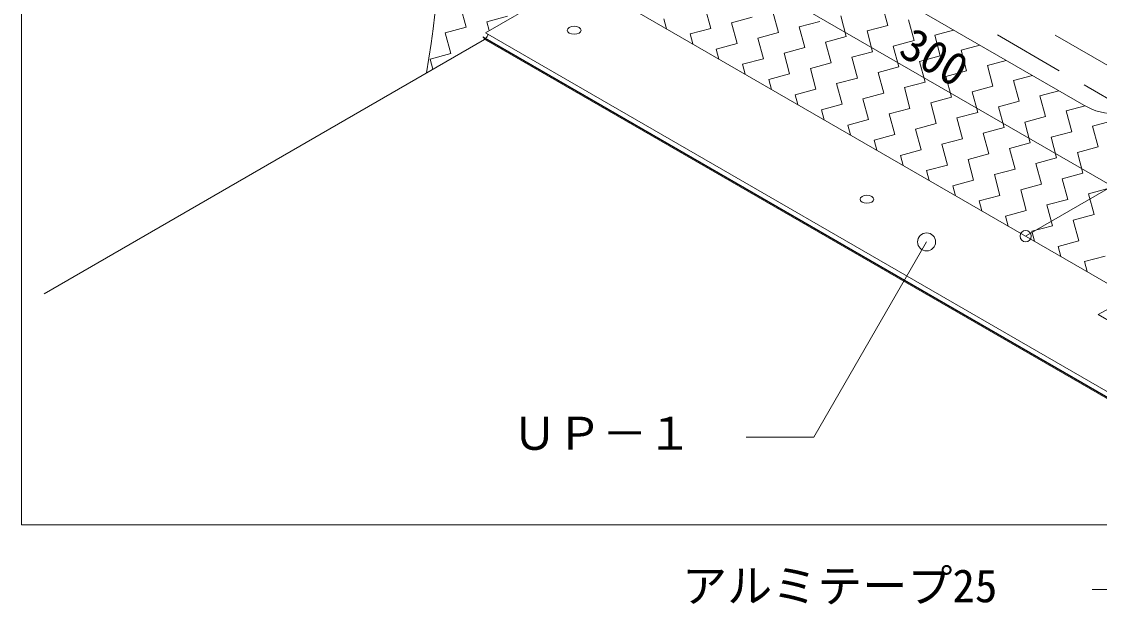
# Model space of a CAD drawing. Units: millimetres, scale not verified. Extents: x -1380 to 1380, y -955 to 955.
# Drawn here: x -700 to -221.7, y -475.4 to -216.7 of the extents above; entities that cross this region are included whole.
import ezdxf
from ezdxf.enums import TextEntityAlignment as Align

# ---------------------------------------------------------------- set-up
doc = ezdxf.new("R2010")
doc.units = ezdxf.units.MM
doc.header["$LTSCALE"] = 3
for name, color, linetype, lineweight in [('0-0_0', 7, 'Continuous', 18), ('0-2_KUTAI', 3, 'Continuous', 18), ('0-3_BOUSUI', 1, 'Continuous', 18), ('0-4_MOJI', 7, 'Continuous', 18), ('0-5_HATCH', 9, 'Continuous', 18), ('0-6_sunpo', 7, 'Continuous', 18), ('0-7_KANAMONO', 4, 'Continuous', 18)]:
    doc.layers.add(name, color=color, linetype=linetype, lineweight=lineweight)
doc.styles.add('ＭＳ ゴシック', font='')
doc.styles.get('ＭＳ ゴシック').set_extended_font_data('MS Gothic')

msp = doc.modelspace()

# ---------------------------------------------------------------- linework, layer by layer
at = {"layer": '0-0_0', "lineweight": 9}
msp.add_lwpolyline([(-700, 320), (700, 320), (700, -440), (-700, -440)], close=True, dxfattribs=at)
at = {"layer": '0-2_KUTAI'}
msp.add_line((-494.536, -224.649), (-690, -337.5), dxfattribs=at)
at = {"layer": '0-3_BOUSUI'}
msp.add_lwpolyline([(-191.845, -330.02), (-113.184, -375.434), (-142.34, -392.946), (-222.273, -346.797)], close=True, dxfattribs=at)
msp.add_arc((-1153.583, -135.401), 641.785, 350.66306, 9.40589, dxfattribs=at)
at = {"layer": '0-4_MOJI'}
for points in [[(-298.408, -314.539), (-348.408, -401.142), (-378.408, -401.142)], [(-144.995, -382.216), (-194.995, -468.818), (-224.995, -468.818)]]:
    msp.add_lwpolyline(points, dxfattribs=at)
msp.add_circle((-298.408, -314.539), 4, dxfattribs=at)
at = {"layer": '0-5_HATCH'}
for p, q in [((-502.777, -219.3), (-505.243, -210.099)), ((-315.643, -218.462), (-318.108, -209.262)), ((-493.577, -216.834), (-484.377, -214.369)), ((-394.177, -219.783), (-396.642, -210.583)), ((-384.976, -217.318), (-375.776, -214.853)), ((-364.11, -221.588), (-366.575, -212.388)), ((-334.044, -223.393), (-336.509, -214.192)), ((-511.978, -221.765), (-502.777, -219.3)), ((-492.519, -220.784), (-493.577, -216.834)), ((-413.859, -219.933), (-415.043, -215.513)), ((-403.377, -222.249), (-394.177, -219.783)), ((-382.511, -226.518), (-384.976, -217.318)), ((-354.91, -219.123), (-345.709, -216.657)), ((-352.445, -228.323), (-354.91, -219.123)), ((-324.843, -220.927), (-315.643, -218.462)), ((-303.977, -225.197), (-306.442, -215.997)), ((-509.513, -230.965), (-511.978, -221.765)), ((-402.193, -226.669), (-403.377, -222.249)), ((-373.311, -224.053), (-364.11, -221.588)), ((-370.845, -233.254), (-373.311, -224.053)), ((-343.244, -225.858), (-334.044, -223.393)), ((-322.378, -230.128), (-324.843, -220.927)), ((-294.777, -222.732), (-286.437, -220.497)), ((-292.311, -231.933), (-294.777, -222.732)), ((-239.514, -238.541), (-267.01, -222.666)), ((-213.916, -238.655), (-241.413, -222.78)), ((-391.712, -228.984), (-382.511, -226.518)), ((-390.527, -233.404), (-391.712, -228.984)), ((-361.645, -230.788), (-352.445, -228.323)), ((-340.779, -235.058), (-343.244, -225.858)), ((-313.178, -227.663), (-303.977, -225.197)), ((-310.712, -236.863), (-313.178, -227.663)), ((-283.111, -229.467), (-274.771, -227.233)), ((-280.646, -238.668), (-283.111, -229.467)), ((-518.713, -233.431), (-509.513, -230.965)), ((-517.512, -237.914), (-518.713, -233.431)), ((-380.046, -235.719), (-370.845, -233.254)), ((-359.18, -239.989), (-361.645, -230.788)), ((-331.578, -232.593), (-322.378, -230.128)), ((-329.113, -241.794), (-331.578, -232.593)), ((-301.512, -234.398), (-292.311, -231.933)), ((-271.445, -236.202), (-263.105, -233.968)), ((-378.862, -240.139), (-380.046, -235.719)), ((-349.979, -237.524), (-340.779, -235.058)), ((-347.514, -246.724), (-349.979, -237.524)), ((-319.913, -239.328), (-310.712, -236.863)), ((-299.047, -243.598), (-301.512, -234.398)), ((-289.846, -241.133), (-280.646, -238.668)), ((-268.98, -245.403), (-271.445, -236.202)), ((-368.38, -242.454), (-359.18, -239.989)), ((-367.196, -246.874), (-368.38, -242.454)), ((-338.314, -244.259), (-329.113, -241.794)), ((-317.447, -248.529), (-319.913, -239.328)), ((-308.247, -246.063), (-299.047, -243.598)), ((-287.381, -250.333), (-289.846, -241.133)), ((-259.78, -242.938), (-251.44, -240.703)), ((-257.314, -252.138), (-259.78, -242.938)), ((-356.714, -249.189), (-347.514, -246.724)), ((-335.848, -253.459), (-338.314, -244.259)), ((-326.648, -250.994), (-317.447, -248.529)), ((-305.782, -255.264), (-308.247, -246.063)), ((-278.18, -247.868), (-268.98, -245.403)), ((-275.715, -257.069), (-278.18, -247.868)), ((-248.114, -249.673), (-239.774, -247.438)), ((-207.26, -257.163), (-228.515, -244.891)), ((-355.53, -253.609), (-356.714, -249.189)), ((-345.049, -255.924), (-335.848, -253.459)), ((-324.183, -260.194), (-326.648, -250.994)), ((-296.581, -252.799), (-287.381, -250.333)), ((-294.116, -261.999), (-296.581, -252.799)), ((-266.515, -254.603), (-257.314, -252.138)), ((-245.649, -258.873), (-248.114, -249.673)), ((-343.864, -260.344), (-345.049, -255.924)), ((-314.982, -257.729), (-305.782, -255.264)), ((-312.517, -266.93), (-314.982, -257.729)), ((-284.916, -259.534), (-275.715, -257.069)), ((-264.049, -263.804), (-266.515, -254.603)), ((-236.448, -256.408), (-228.108, -254.173)), ((-233.983, -265.608), (-236.448, -256.408)), ((-228.108, -254.173), (-228.098, -254.171)), ((-333.383, -262.66), (-324.183, -260.194)), ((-332.199, -267.08), (-333.383, -262.66)), ((-303.317, -264.464), (-294.116, -261.999)), ((-282.45, -268.734), (-284.916, -259.534)), ((-254.849, -261.339), (-245.649, -258.873)), ((-252.384, -270.539), (-254.849, -261.339)), ((-224.782, -263.143), (-216.443, -260.909)), ((-321.717, -269.395), (-312.517, -266.93)), ((-300.851, -273.665), (-303.317, -264.464)), ((-273.25, -266.269), (-264.049, -263.804)), ((-270.785, -275.469), (-273.25, -266.269)), ((-243.183, -268.074), (-233.983, -265.608)), ((-222.317, -272.344), (-224.782, -263.143)), ((-320.533, -273.815), (-321.717, -269.395)), ((-291.651, -271.2), (-282.45, -268.734)), ((-289.186, -280.4), (-291.651, -271.2)), ((-261.584, -273.004), (-252.384, -270.539)), ((-240.718, -277.274), (-243.183, -268.074)), ((-231.518, -274.809), (-222.317, -272.344)), ((-310.052, -276.13), (-300.851, -273.665)), ((-308.867, -280.55), (-310.052, -276.13)), ((-279.985, -277.935), (-270.785, -275.469)), ((-259.119, -282.205), (-261.584, -273.004)), ((-249.919, -279.739), (-240.718, -277.274)), ((-229.052, -284.009), (-231.518, -274.809)), ((-298.386, -282.865), (-289.186, -280.4)), ((-277.52, -287.135), (-279.985, -277.935)), ((-247.453, -288.94), (-249.919, -279.739)), ((-297.202, -287.285), (-298.386, -282.865)), ((-268.319, -284.67), (-259.119, -282.205)), ((-265.854, -293.87), (-268.319, -284.67)), ((-238.253, -286.475), (-229.052, -284.009)), ((-235.788, -295.675), (-238.253, -286.475)), ((-286.72, -289.6), (-277.52, -287.135)), ((-285.536, -294.02), (-286.72, -289.6)), ((-256.654, -291.405), (-247.453, -288.94)), ((-254.188, -300.606), (-256.654, -291.405)), ((-226.587, -293.21), (-217.387, -290.745)), ((-275.055, -296.336), (-265.854, -293.87)), ((-273.87, -300.756), (-275.055, -296.336)), ((-244.988, -298.14), (-235.788, -295.675)), ((-224.122, -302.41), (-226.587, -293.21)), ((-263.389, -303.071), (-254.188, -300.606)), ((-242.523, -307.341), (-244.988, -298.14)), ((-262.205, -307.491), (-263.389, -303.071)), ((-233.322, -304.876), (-224.122, -302.41)), ((-230.857, -314.076), (-233.322, -304.876)), ((-251.723, -309.806), (-242.523, -307.341)), ((-250.539, -314.226), (-251.723, -309.806)), ((-240.058, -316.541), (-230.857, -314.076)), ((-238.873, -320.961), (-240.058, -316.541)), ((-228.392, -323.276), (-219.191, -320.811)), ((-227.208, -327.696), (-228.392, -323.276))]:
    msp.add_line(p, q, dxfattribs=at)
at = {"layer": '0-6_sunpo'}
for p, q in [((-254.45, -311.968), (180.211, -61.017)), ((-411.768, -176.863), (-153.69, -325.864))]:
    msp.add_line(p, q, dxfattribs=at)
msp.add_circle((-254.45, -311.968), 2.5, dxfattribs=at)
at = {"layer": '0-7_KANAMONO'}
for p, q in [((-228.686, -253.84), (-386.891, -162.5)), ((-494.105, -221.7), (-452.882, -197.9)), ((-452.147, -197.827), (-149.039, -372.827)), ((-495.144, -223.5), (-192.035, -398.5)), ((-495.144, -223.5), (-495.144, -223.8)), ((-495.144, -223.8), (-192.035, -398.8)), ((-494.84, -224.473), (-191.731, -399.473)), ((-494.105, -221.7), (-190.996, -396.7))]:
    msp.add_line(p, q, dxfattribs=at)
msp.add_arc((-213.686, -227.859), 30, 240, 300, dxfattribs=at)
for centre in [(-454.773, -220.608), (-324.87, -295.608)]:
    msp.add_ellipse(centre, major_axis=(3.062, 0), ratio=0.57735, dxfattribs=at)
for centre, start_param, end_param in [((-494.105, -223.2), 3.1415927, 3.9269908), ((-494.105, -222.9), 3.9269908, 5.4977871)]:
    msp.add_ellipse(centre, major_axis=(0.735, 1.273), ratio=0.57735, start_param=start_param, end_param=end_param, dxfattribs=at)

# ---------------------------------------------------------------- texts
at = {"layer": '0-4_MOJI', "style": 'ＭＳ ゴシック'}
msp.add_text('300', height=14.66, rotation=330, dxfattribs=at).set_placement((-313.739, -235.152), align=Align.BOTTOM_LEFT)
for s, p in [('ＵＰ－１', (-482.367, -411.142)), ('アルミテープ25', (-406.924, -478.818))]:
    msp.add_text(s, height=14.66, dxfattribs=at).set_placement(p, align=Align.BOTTOM_LEFT)

doc.saveas('drawing.dxf')
